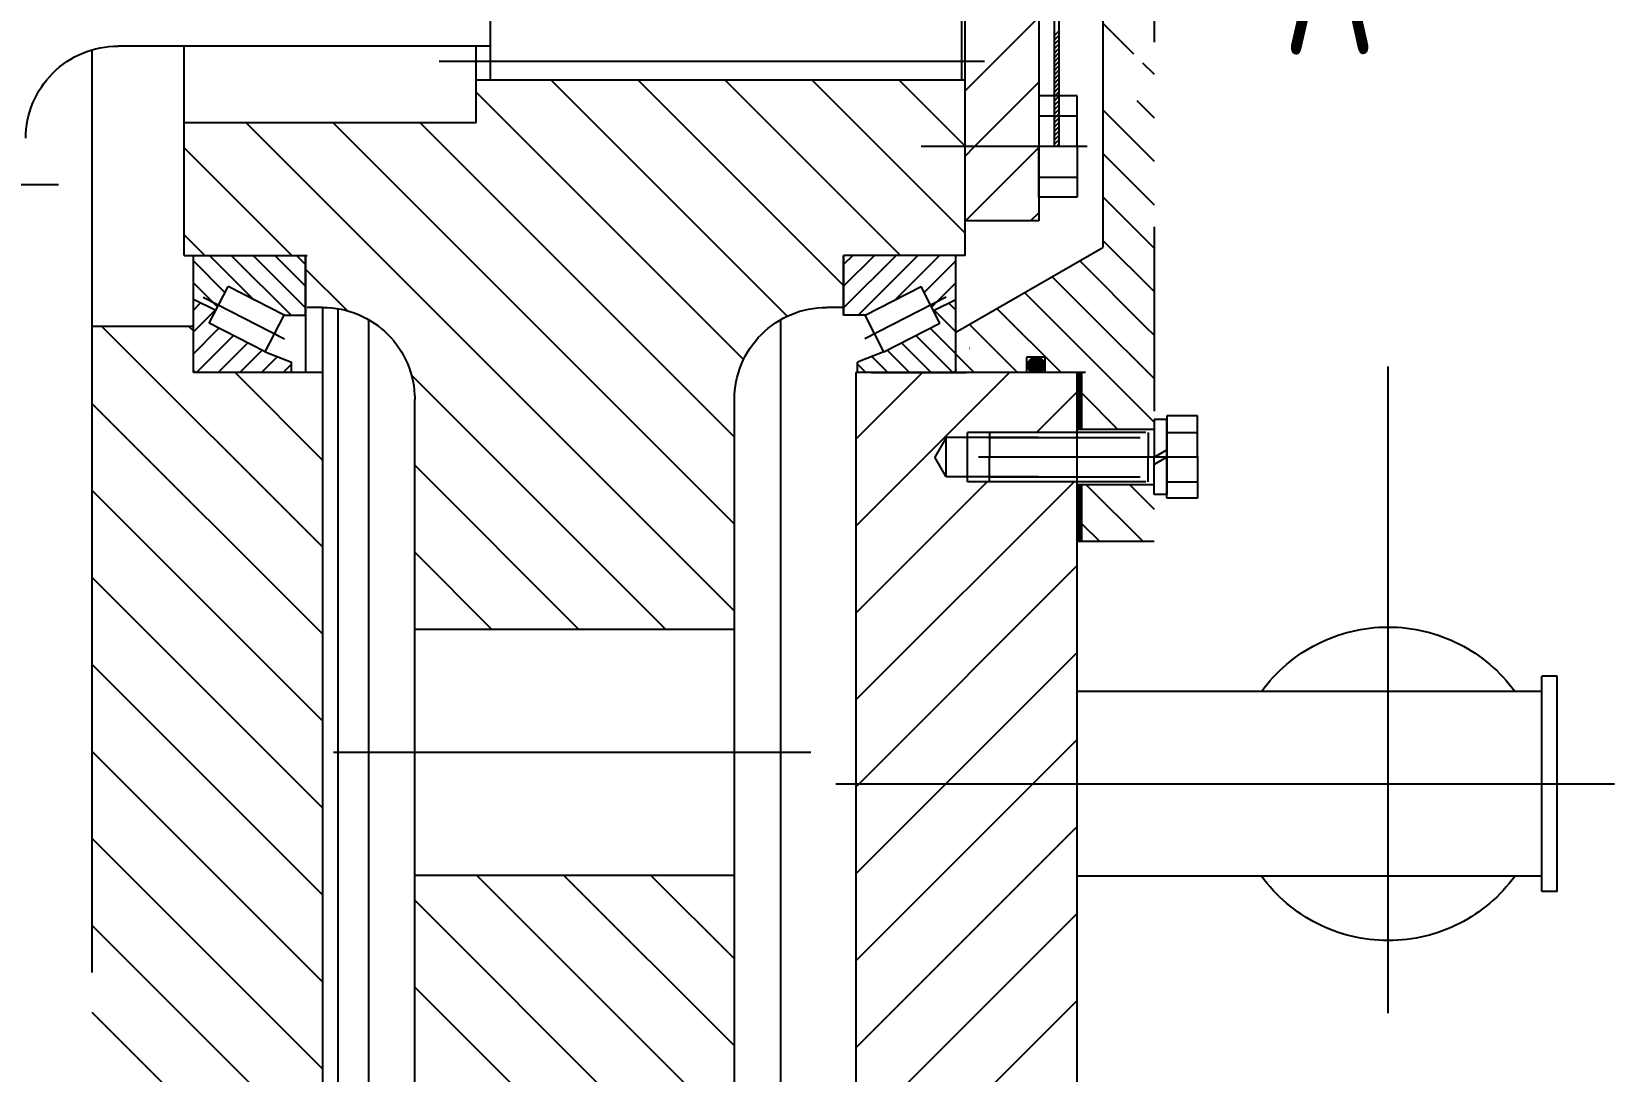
# Model space of a CAD drawing. Header units: millimetres. Extents: x 0 to 12600, y -349 to 8910.
# Drawn here: x 2263 to 2778, y 5009 to 5347 of the extents above; entities that cross this region are included whole.
import ezdxf

# ---------------------------------------------------------------- set-up
doc = ezdxf.new("R2010")
doc.units = ezdxf.units.MM
doc.header["$LTSCALE"] = 300
doc.linetypes.add('K', pattern=[2.5, 1.25, -0.25, 0.25, -0.25, 0.25, -0.25])
for name, color, linetype in [('01', 7, 'Continuous'), ('07', 6, 'K'), ('11', 3, 'Continuous')]:
    doc.layers.add(name, color=color, linetype=linetype)
doc.styles.get("Standard").update_dxf_attribs({"font": 'isocp', "width": 0.707, "bigfont": 'intecad.shx'})

# ---------------------------------------------------------------- blocks, each defined once
blk = doc.blocks.new('FDSDSDFG')
at = {"layer": '07', "color": 6, "linetype": 'K', "ltscale": 0.8}
for p, q in [((-3247.46, 15159.94), (-3247.46, 15413.18)), ((-3154.56, 15277.56), (-3154.56, 15267.56)), ((-3141.19, 15277.56), (-3154.56, 15277.56)), ((-3149.19, 15267.56), (-3149.19, 15277.56)), ((-3141.19, 15277.95), (-3141.19, 15206.33)), ((-3141.19, 15277.56), (-3127.81, 15277.56)), ((-3133.19, 15267.56), (-3133.19, 15277.56)), ((-3127.81, 15277.56), (-3127.81, 15267.56)), ((-3141.19, 15273.57), (-3141.19, 15219.65)), ((-3154.56, 15267.56), (-3141.19, 15267.56)), ((-3153.39, 15267.56), (-3153.39, 15263.46)), ((-3141.19, 15267.56), (-3153.39, 15267.56)), ((-3141.19, 15267.56), (-3143.56, 15263.46)), ((-3141.19, 15269.65), (-3141.19, 15261.36)), ((-3141.19, 15267.64), (-3141.19, 15214.17)), ((-3141.19, 15263.46), (-3138.82, 15267.56)), ((-3141.19, 15267.56), (-3128.99, 15267.56)), ((-3127.81, 15267.56), (-3141.19, 15267.56)), ((-3128.99, 15267.56), (-3128.99, 15263.46)), ((-2706.26, 15263.46), (-3168.69, 15263.46)), ((-3168.69, 15263.46), (-3168.69, 15238.46)), ((-3153.39, 15263.46), (-3141.19, 15263.46)), ((-3150.19, 15263.46), (-3150.19, 15238.46)), ((-3149.19, 15261.56), (-3141.19, 15261.56)), ((-3149.19, 15260.78), (-3149.19, 15209.88)), ((-3128.99, 15263.46), (-3141.19, 15263.46)), ((-3133.19, 15261.56), (-3141.19, 15261.56)), ((-3133.19, 15260.78), (-3133.19, 15209.88)), ((-3132.19, 15263.46), (-3132.19, 15238.46)), ((-3147.59, 15209.88), (-3147.59, 15258.88)), ((-3134.79, 15209.88), (-3134.79, 15258.88)), ((-3100.61, 15198.97), (-3073, 15246.78)), ((-2801.95, 15246.78), (-3073, 15246.78)), ((-3113.69, 15241.13), (-3113.69, 15166.46)), ((-3040.15, 15241.7), (-3040.15, 15187.67)), ((-3365.98, 15238.46), (-3113.69, 15238.46)), ((-3113.69, 15236.96), (-3113.69, 15166.96)), ((-3056.63, 15238.46), (-3056.63, 15225.96)), ((-3040.15, 15238.46), (-3056.63, 15238.46)), ((-3050.15, 15225.96), (-3050.15, 15238.46)), ((-3040.15, 15238.46), (-3023.68, 15238.46)), ((-3030.15, 15225.96), (-3030.15, 15238.46)), ((-3023.68, 15238.46), (-3023.68, 15225.96)), ((-2834.8, 15232.5), (-3040.15, 15232.5)), ((-3040.15, 15231.75), (-3039.4, 15232.5)), ((-2834.8, 15230.94), (-3040.15, 15230.94)), ((-3039.55, 15230.94), (-3037.99, 15232.5)), ((-3038.14, 15230.94), (-3036.57, 15232.5)), ((-3036.73, 15230.94), (-3035.16, 15232.5)), ((-3035.31, 15230.94), (-3033.74, 15232.5)), ((-3033.9, 15230.94), (-3032.33, 15232.5)), ((-3032.48, 15230.94), (-3030.91, 15232.5)), ((-3031.07, 15230.94), (-3030.15, 15231.85)), ((-3030.15, 15231.85), (-3029.5, 15232.5)), ((-3029.65, 15230.94), (-3028.09, 15232.5)), ((-3028.24, 15230.94), (-3026.67, 15232.5)), ((-3026.83, 15230.94), (-3025.26, 15232.5)), ((-3025.41, 15230.94), (-3023.84, 15232.5)), ((-3024, 15230.94), (-3023.68, 15231.26)), ((-3023.68, 15231.26), (-3022.43, 15232.5)), ((-3022.58, 15230.94), (-3021.02, 15232.5)), ((-3021.17, 15230.94), (-3019.6, 15232.5)), ((-3019.75, 15230.94), (-3018.19, 15232.5)), ((-3018.34, 15230.94), (-3016.77, 15232.5)), ((-3016.93, 15230.94), (-3015.36, 15232.5)), ((-3015.51, 15230.94), (-3013.94, 15232.5)), ((-3014.1, 15230.94), (-3012.53, 15232.5)), ((-3012.68, 15230.94), (-3011.12, 15232.5)), ((-3011.27, 15230.94), (-3009.7, 15232.5)), ((-3009.86, 15230.94), (-3008.29, 15232.5)), ((-3008.44, 15230.94), (-3006.87, 15232.5)), ((-3007.03, 15230.94), (-3005.46, 15232.5)), ((-3005.61, 15230.94), (-3004.04, 15232.5)), ((-3004.2, 15230.94), (-3002.63, 15232.5)), ((-3149.19, 15225.78), (-3149.19, 15202.78)), ((-3147.59, 15225.78), (-3147.59, 15195.78)), ((-3134.79, 15225.78), (-3134.79, 15195.78)), ((-3133.19, 15225.78), (-3133.19, 15202.78)), ((-3113.69, 15227.98), (-3108.69, 15227.98)), ((-3108.69, 15227.98), (-3108.69, 15221.98)), ((-2837.48, 15225.96), (-3064.38, 15225.96)), ((-3064.38, 15225.96), (-3064.38, 15201.96)), ((-3056.63, 15225.96), (-3040.15, 15225.96)), ((-3023.68, 15225.96), (-3040.15, 15225.96)), ((-3108.69, 15221.98), (-3113.69, 15221.98)), ((-3149.19, 15209.88), (-3141.19, 15209.88)), ((-3133.19, 15209.88), (-3141.19, 15209.88)), ((-3012.48, 15208.26), (-3012.48, 15030.87)), ((-3105.77, 15203.47), (-3105.77, 15203.54)), ((-3149.19, 15202.78), (-3133.19, 15202.78)), ((-3113.69, 15171.5), (-3113.69, 15202.32)), ((-3113.69, 15198.97), (-3075.59, 15198.97)), ((-3113.68, 15198), (-3101.64, 15185.96)), ((-3107.58, 15198.97), (-3099.24, 15190.64)), ((-3105.77, 15198.97), (-3105.77, 15199.04)), ((-3100.5, 15198.97), (-3093.4, 15191.87)), ((-3093.48, 15191.7), (-3089.89, 15198.97)), ((-3093.43, 15198.97), (-3091.06, 15196.6)), ((-3084.46, 15198.97), (-3092.33, 15191.11)), ((-3077.39, 15198.97), (-3087.66, 15188.71)), ((-3075.59, 15201.96), (-2799.36, 15201.96)), ((-3075.59, 15201.96), (-3075.59, 15166.96)), ((-3075.59, 15201.96), (-3075.59, 15166.96)), ((-3075.59, 15201.96), (-3075.59, 15162.46)), ((-3075.59, 15198.97), (-3075.59, 15162.46)), ((-3018.48, 15042.96), (-3018.48, 15201.96)), ((-3018.48, 15200.96), (-2856.48, 15200.96)), ((-3147.59, 15195.78), (-3141.19, 15192.09)), ((-3147.59, 15195.78), (-3134.79, 15195.78)), ((-3134.79, 15195.78), (-3141.19, 15192.09)), ((-3106.99, 15175.56), (-3097.6, 15193.82)), ((-3089.14, 15195.81), (-3102.74, 15169.34)), ((-3097.6, 15193.82), (-3085.69, 15187.69)), ((-3075.59, 15193.7), (-3090.01, 15179.28)), ((-3113.69, 15190.94), (-3104.04, 15181.29)), ((-3095.07, 15169.44), (-3085.69, 15187.69)), ((-3113.69, 15183.87), (-3106.44, 15176.62)), ((-3075.59, 15186.63), (-3095.07, 15167.15)), ((-3075.59, 15179.56), (-3092.69, 15162.46)), ((-3113.69, 15176.8), (-3108.5, 15171.61)), ((-3106.99, 15175.56), (-3110.28, 15167)), ((-3106.99, 15175.56), (-3095.07, 15169.44)), ((-3075.59, 15172.49), (-3085.62, 15162.46)), ((-3113.69, 15169.73), (-3110.96, 15167)), ((-3095.07, 15169.44), (-3095.07, 15162.46)), ((-3113.69, 15166.46), (-3431.93, 15166.46)), ((-3113.69, 15167), (-3110.28, 15167)), ((-3075.59, 15162.46), (-3095.07, 15162.46)), ((-3095.07, 15162.46), (-3075.59, 15162.46)), ((-3092.48, 15162.46), (-3092.48, 15156.96)), ((-3075.59, 15165.42), (-3078.55, 15162.46)), ((-3075.59, 15165.95), (-3075.59, 15162.46)), ((-3237.24, 15151.84), (-3237.24, 14996.55)), ((-3096.5, 15141.96), (-3422.48, 15141.96)), ((-3363.98, 15126.96), (-3122.48, 15126.96)), ((-3277.24, 15126.96), (-3277.24, 15022.96)), ((-3197.24, 15126.96), (-3197.24, 15022.96)), ((-2856.48, 15047.46), (-3018.48, 15047.46)), ((-3007.48, 15047.46), (-3007.48, 14926.46)), ((-3032.48, 15042.96), (-3007.48, 15042.96)), ((-3032.48, 15042.96), (-3032.48, 14947.96)), ((-3363.98, 15022.96), (-3122.48, 15022.96)), ((-3096.5, 15007.96), (-3422.48, 15007.96)), ((-3092.9, 14997.96), (-3433.24, 14997.96)), ((-3092.48, 14992.96), (-3433.24, 14992.96)), ((-3113.69, 14992.96), (-3113.69, 14950.95)), ((-3092.48, 14992.96), (-3092.48, 14987.96)), ((-3075.59, 14987.46), (-3113.69, 14987.46)), ((-3095.07, 14980.48), (-3095.07, 14987.46)), ((-3095.07, 14987.46), (-3075.59, 14987.46)), ((-3075.59, 14970.36), (-3092.69, 14987.46)), ((-3075.59, 14977.43), (-3085.62, 14987.46)), ((-3075.59, 14984.5), (-3078.55, 14987.46)), ((-3075.59, 14947.96), (-3075.59, 14987.96)), ((-3075.59, 14983.97), (-3075.59, 14987.46)), ((-3075.59, 14950.95), (-3075.59, 14987.46)), ((-3113.69, 14982.91), (-3110.28, 14982.91)), ((-3113.69, 14980.19), (-3110.96, 14982.91)), ((-3106.99, 14974.35), (-3110.28, 14982.91)), ((-3075.59, 14963.29), (-3095.07, 14982.77)), ((-3113.69, 14973.12), (-3108.5, 14978.3)), ((-3106.99, 14974.35), (-3095.07, 14980.48)), ((-3089.14, 14954.1), (-3102.74, 14980.57)), ((-3095.07, 14980.48), (-3085.69, 14962.22)), ((-3113.69, 14966.05), (-3106.44, 14973.29)), ((-3106.99, 14974.35), (-3097.6, 14956.1)), ((-3113.69, 14958.97), (-3104.04, 14968.62)), ((-3075.59, 14956.22), (-3090.01, 14970.63)), ((-3113.68, 14951.92), (-3101.64, 14963.95)), ((-3097.6, 14956.1), (-3085.69, 14962.22)), ((-3077.39, 14950.95), (-3087.66, 14961.21)), ((-3107.58, 14950.95), (-3099.24, 14959.28)), ((-3100.5, 14950.95), (-3093.4, 14958.05)), ((-3093.48, 14958.22), (-3089.89, 14950.95)), ((-3084.46, 14950.95), (-3092.33, 14958.81)), ((-3113.69, 14950.95), (-3075.59, 14950.95)), ((-3105.77, 14950.95), (-3105.77, 14950.87)), ((-3098.69, 14950.95), (-3098.69, 14917.96)), ((-3093.43, 14950.95), (-3091.06, 14953.32)), ((-3075.59, 14947.96), (-3007.48, 14947.96)), ((-3008.86, 14917.96), (-3552.48, 14917.96)), ((-3052.62, 14907.09), (-3052.62, 14729.76))]:
    blk.add_line(p, q, dxfattribs=at)
at = {"layer": '07', "color": 6, "linetype": 'K'}
for p, q in [((-3282.46, 15394.63), (-3282.46, 15389.63)), ((-3282.46, 15394.63), (-3212.46, 15394.63)), ((-3212.46, 15394.63), (-3212.46, 15389.63)), ((-3282.46, 15389.63), (-3212.46, 15389.63)), ((-3277.46, 15389.63), (-3277.46, 15238.46)), ((-3217.46, 15389.63), (-3217.46, 15238.46)), ((-3322.02, 15339.63), (-3111.68, 15339.63)), ((-3150.19, 15241.41), (-3168.69, 15259.91)), ((-3150.19, 15255.56), (-3158.09, 15263.46)), ((-3094.84, 15228.49), (-3129.81, 15263.46)), ((-3096.75, 15244.55), (-3115.67, 15263.46)), ((-3098.67, 15260.6), (-3101.52, 15263.46)), ((-3077.34, 15239.27), (-3098.67, 15260.6)), ((-3070.71, 15246.78), (-3087.38, 15263.46)), ((-3056.56, 15246.78), (-3073.24, 15263.46)), ((-3042.42, 15246.78), (-3059.1, 15263.46)), ((-3028.28, 15246.78), (-3044.95, 15263.46)), ((-3025.16, 15257.81), (-3030.81, 15263.46)), ((-3012.9, 15259.68), (-3016.67, 15263.46)), ((-3000, 15246.78), (-3009.99, 15256.78)), ((-3120.45, 15239.96), (-3132.19, 15251.7)), ((-3162.88, 15239.96), (-3168.69, 15245.77)), ((-3082.52, 15230.31), (-3096.75, 15244.55)), ((-3168.69, 15239.96), (-3150.19, 15239.96)), ((-3168.69, 15238.57), (-3167.3, 15239.96)), ((-3168.69, 15238.71), (-3167.45, 15239.96)), ((-3168.69, 15238.86), (-3167.59, 15239.96)), ((-3168.69, 15239), (-3167.73, 15239.96)), ((-3168.69, 15239.14), (-3167.87, 15239.96)), ((-3168.69, 15239.28), (-3168.01, 15239.96)), ((-3168.69, 15239.42), (-3168.15, 15239.96)), ((-3168.69, 15239.56), (-3168.29, 15239.96)), ((-3168.69, 15239.7), (-3168.44, 15239.96)), ((-3168.69, 15239.85), (-3168.58, 15239.96)), ((-3168.66, 15238.46), (-3167.16, 15239.96)), ((-3168.52, 15238.46), (-3167.02, 15239.96)), ((-3168.38, 15238.46), (-3166.88, 15239.96)), ((-3168.24, 15238.46), (-3166.74, 15239.96)), ((-3168.1, 15238.46), (-3166.6, 15239.96)), ((-3167.96, 15238.46), (-3166.46, 15239.96)), ((-3167.81, 15238.46), (-3166.31, 15239.96)), ((-3167.67, 15238.46), (-3166.17, 15239.96)), ((-3167.53, 15238.46), (-3166.03, 15239.96)), ((-3167.39, 15238.46), (-3165.89, 15239.96)), ((-3167.25, 15238.46), (-3165.75, 15239.96)), ((-3167.11, 15238.46), (-3165.61, 15239.96)), ((-3166.97, 15238.46), (-3165.47, 15239.96)), ((-3166.82, 15238.46), (-3165.32, 15239.96)), ((-3166.68, 15238.46), (-3165.18, 15239.96)), ((-3166.54, 15238.46), (-3165.04, 15239.96)), ((-3166.4, 15238.46), (-3164.9, 15239.96)), ((-3166.26, 15238.46), (-3164.76, 15239.96)), ((-3166.12, 15238.46), (-3164.62, 15239.96)), ((-3165.98, 15238.46), (-3164.48, 15239.96)), ((-3165.83, 15238.46), (-3164.33, 15239.96)), ((-3165.69, 15238.46), (-3164.19, 15239.96)), ((-3165.55, 15238.46), (-3164.05, 15239.96)), ((-3165.41, 15238.46), (-3163.91, 15239.96)), ((-3165.27, 15238.46), (-3163.77, 15239.96)), ((-3165.13, 15238.46), (-3163.63, 15239.96)), ((-3164.99, 15238.46), (-3163.49, 15239.96)), ((-3164.84, 15238.46), (-3163.34, 15239.96)), ((-3164.7, 15238.46), (-3163.2, 15239.96)), ((-3164.56, 15238.46), (-3163.06, 15239.96)), ((-3164.42, 15238.46), (-3162.92, 15239.96)), ((-3164.28, 15238.46), (-3162.78, 15239.96)), ((-3164.14, 15238.46), (-3162.64, 15239.96)), ((-3164, 15238.46), (-3162.5, 15239.96)), ((-3163.85, 15238.46), (-3162.35, 15239.96)), ((-3163.71, 15238.46), (-3162.21, 15239.96)), ((-3163.57, 15238.46), (-3162.07, 15239.96)), ((-3163.43, 15238.46), (-3161.93, 15239.96)), ((-3163.29, 15238.46), (-3161.79, 15239.96)), ((-3163.15, 15238.46), (-3161.65, 15239.96)), ((-3163.01, 15238.46), (-3161.51, 15239.96)), ((-3162.86, 15238.46), (-3161.36, 15239.96)), ((-3162.72, 15238.46), (-3161.22, 15239.96)), ((-3162.58, 15238.46), (-3161.08, 15239.96)), ((-3162.44, 15238.46), (-3160.94, 15239.96)), ((-3162.3, 15238.46), (-3160.8, 15239.96)), ((-3162.16, 15238.46), (-3160.66, 15239.96)), ((-3162.02, 15238.46), (-3160.52, 15239.96)), ((-3161.87, 15238.46), (-3160.37, 15239.96)), ((-3161.73, 15238.46), (-3160.23, 15239.96)), ((-3161.59, 15238.46), (-3160.09, 15239.96)), ((-3161.45, 15238.46), (-3159.95, 15239.96)), ((-3161.31, 15238.46), (-3159.81, 15239.96)), ((-3161.17, 15238.46), (-3159.67, 15239.96)), ((-3161.03, 15238.46), (-3159.53, 15239.96)), ((-3160.88, 15238.46), (-3159.38, 15239.96)), ((-3160.74, 15238.46), (-3159.24, 15239.96)), ((-3160.6, 15238.46), (-3159.1, 15239.96)), ((-3160.46, 15238.46), (-3158.96, 15239.96)), ((-3160.32, 15238.46), (-3158.82, 15239.96)), ((-3160.18, 15238.46), (-3158.68, 15239.96)), ((-3160.04, 15238.46), (-3158.54, 15239.96)), ((-3159.89, 15238.46), (-3158.39, 15239.96)), ((-3159.75, 15238.46), (-3158.25, 15239.96)), ((-3159.61, 15238.46), (-3158.11, 15239.96)), ((-3159.47, 15238.46), (-3157.97, 15239.96)), ((-3159.33, 15238.46), (-3157.83, 15239.96)), ((-3159.19, 15238.46), (-3157.69, 15239.96)), ((-3159.05, 15238.46), (-3157.55, 15239.96)), ((-3158.9, 15238.46), (-3157.4, 15239.96)), ((-3158.76, 15238.46), (-3157.26, 15239.96)), ((-3158.62, 15238.46), (-3157.12, 15239.96)), ((-3158.48, 15238.46), (-3156.98, 15239.96)), ((-3158.34, 15238.46), (-3156.84, 15239.96)), ((-3158.2, 15238.46), (-3156.7, 15239.96)), ((-3158.06, 15238.46), (-3156.56, 15239.96)), ((-3157.91, 15238.46), (-3156.41, 15239.96)), ((-3157.77, 15238.46), (-3156.27, 15239.96)), ((-3157.63, 15238.46), (-3156.13, 15239.96)), ((-3157.49, 15238.46), (-3155.99, 15239.96)), ((-3157.35, 15238.46), (-3155.85, 15239.96)), ((-3157.21, 15238.46), (-3155.71, 15239.96)), ((-3157.07, 15238.46), (-3155.57, 15239.96)), ((-3156.92, 15238.46), (-3155.42, 15239.96)), ((-3156.78, 15238.46), (-3155.28, 15239.96)), ((-3156.64, 15238.46), (-3155.14, 15239.96)), ((-3156.5, 15238.46), (-3155, 15239.96)), ((-3156.36, 15238.46), (-3154.86, 15239.96)), ((-3156.22, 15238.46), (-3154.72, 15239.96)), ((-3156.08, 15238.46), (-3154.58, 15239.96)), ((-3155.94, 15238.46), (-3154.44, 15239.96)), ((-3155.79, 15238.46), (-3154.29, 15239.96)), ((-3155.65, 15238.46), (-3154.15, 15239.96)), ((-3155.51, 15238.46), (-3154.01, 15239.96)), ((-3155.37, 15238.46), (-3153.87, 15239.96)), ((-3155.23, 15238.46), (-3153.73, 15239.96)), ((-3155.09, 15238.46), (-3153.59, 15239.96)), ((-3154.95, 15238.46), (-3153.45, 15239.96)), ((-3154.8, 15238.46), (-3153.3, 15239.96)), ((-3154.66, 15238.46), (-3153.16, 15239.96)), ((-3154.52, 15238.46), (-3153.02, 15239.96)), ((-3154.38, 15238.46), (-3152.88, 15239.96)), ((-3154.24, 15238.46), (-3152.74, 15239.96)), ((-3154.1, 15238.46), (-3152.6, 15239.96)), ((-3153.96, 15238.46), (-3152.46, 15239.96)), ((-3153.81, 15238.46), (-3152.31, 15239.96)), ((-3153.67, 15238.46), (-3152.17, 15239.96)), ((-3153.53, 15238.46), (-3152.03, 15239.96)), ((-3153.39, 15238.46), (-3151.89, 15239.96)), ((-3153.25, 15238.46), (-3151.75, 15239.96)), ((-3153.11, 15238.46), (-3151.61, 15239.96)), ((-3152.97, 15238.46), (-3151.47, 15239.96)), ((-3152.82, 15238.46), (-3151.32, 15239.96)), ((-3152.68, 15238.46), (-3151.18, 15239.96)), ((-3152.54, 15238.46), (-3151.04, 15239.96)), ((-3152.4, 15238.46), (-3150.9, 15239.96)), ((-3152.26, 15238.46), (-3150.76, 15239.96)), ((-3152.12, 15238.46), (-3150.62, 15239.96)), ((-3151.98, 15238.46), (-3150.48, 15239.96)), ((-3151.83, 15238.46), (-3150.33, 15239.96)), ((-3151.69, 15238.46), (-3150.19, 15239.96)), ((-3151.55, 15238.46), (-3150.19, 15239.82)), ((-3151.41, 15238.46), (-3150.19, 15239.68)), ((-3151.27, 15238.46), (-3150.19, 15239.54)), ((-3151.13, 15238.46), (-3150.19, 15239.39)), ((-3150.99, 15238.46), (-3150.19, 15239.25)), ((-3132.19, 15239.96), (-3113.69, 15239.96)), ((-3132.19, 15238.59), (-3130.82, 15239.96)), ((-3132.19, 15238.73), (-3130.96, 15239.96)), ((-3132.19, 15238.87), (-3131.1, 15239.96)), ((-3132.19, 15239.01), (-3131.24, 15239.96)), ((-3132.19, 15239.15), (-3131.38, 15239.96)), ((-3132.19, 15239.29), (-3131.52, 15239.96)), ((-3132.19, 15239.43), (-3131.67, 15239.96)), ((-3132.19, 15239.58), (-3131.81, 15239.96)), ((-3132.19, 15239.72), (-3131.95, 15239.96)), ((-3132.19, 15239.86), (-3132.09, 15239.96)), ((-3132.18, 15238.46), (-3130.68, 15239.96)), ((-3132.03, 15238.46), (-3130.53, 15239.96)), ((-3131.89, 15238.46), (-3130.39, 15239.96)), ((-3131.75, 15238.46), (-3130.25, 15239.96)), ((-3131.61, 15238.46), (-3130.11, 15239.96)), ((-3131.47, 15238.46), (-3129.97, 15239.96)), ((-3131.33, 15238.46), (-3129.83, 15239.96)), ((-3131.19, 15238.46), (-3129.69, 15239.96)), ((-3131.04, 15238.46), (-3129.54, 15239.96)), ((-3130.9, 15238.46), (-3129.4, 15239.96)), ((-3130.76, 15238.46), (-3129.26, 15239.96)), ((-3130.62, 15238.46), (-3129.12, 15239.96)), ((-3130.48, 15238.46), (-3128.98, 15239.96)), ((-3130.34, 15238.46), (-3128.84, 15239.96)), ((-3130.2, 15238.46), (-3128.7, 15239.96)), ((-3130.05, 15238.46), (-3128.55, 15239.96)), ((-3129.91, 15238.46), (-3128.41, 15239.96)), ((-3129.77, 15238.46), (-3128.27, 15239.96)), ((-3129.63, 15238.46), (-3128.13, 15239.96)), ((-3129.49, 15238.46), (-3127.99, 15239.96)), ((-3129.35, 15238.46), (-3127.85, 15239.96)), ((-3129.21, 15238.46), (-3127.71, 15239.96)), ((-3129.06, 15238.46), (-3127.56, 15239.96)), ((-3128.92, 15238.46), (-3127.42, 15239.96)), ((-3128.78, 15238.46), (-3127.28, 15239.96)), ((-3128.64, 15238.46), (-3127.14, 15239.96)), ((-3128.5, 15238.46), (-3127, 15239.96)), ((-3128.36, 15238.46), (-3126.86, 15239.96)), ((-3128.22, 15238.46), (-3126.72, 15239.96)), ((-3128.08, 15238.46), (-3126.58, 15239.96)), ((-3127.93, 15238.46), (-3126.43, 15239.96)), ((-3127.79, 15238.46), (-3126.29, 15239.96)), ((-3127.65, 15238.46), (-3126.15, 15239.96)), ((-3127.51, 15238.46), (-3126.01, 15239.96)), ((-3127.37, 15238.46), (-3125.87, 15239.96)), ((-3127.23, 15238.46), (-3125.73, 15239.96)), ((-3127.09, 15238.46), (-3125.59, 15239.96)), ((-3126.94, 15238.46), (-3125.44, 15239.96)), ((-3126.8, 15238.46), (-3125.3, 15239.96)), ((-3126.66, 15238.46), (-3125.16, 15239.96)), ((-3126.52, 15238.46), (-3125.02, 15239.96)), ((-3126.38, 15238.46), (-3124.88, 15239.96)), ((-3126.24, 15238.46), (-3124.74, 15239.96)), ((-3126.1, 15238.46), (-3124.6, 15239.96)), ((-3125.95, 15238.46), (-3124.45, 15239.96)), ((-3125.81, 15238.46), (-3124.31, 15239.96)), ((-3125.67, 15238.46), (-3124.17, 15239.96)), ((-3125.53, 15238.46), (-3124.03, 15239.96)), ((-3125.39, 15238.46), (-3123.89, 15239.96)), ((-3125.25, 15238.46), (-3123.75, 15239.96)), ((-3125.11, 15238.46), (-3123.61, 15239.96)), ((-3124.96, 15238.46), (-3123.46, 15239.96)), ((-3124.82, 15238.46), (-3123.32, 15239.96)), ((-3124.68, 15238.46), (-3123.18, 15239.96)), ((-3124.54, 15238.46), (-3123.04, 15239.96)), ((-3124.4, 15238.46), (-3122.9, 15239.96)), ((-3124.26, 15238.46), (-3122.76, 15239.96)), ((-3124.12, 15238.46), (-3122.62, 15239.96)), ((-3123.97, 15238.46), (-3122.47, 15239.96)), ((-3123.83, 15238.46), (-3122.33, 15239.96)), ((-3123.69, 15238.46), (-3122.19, 15239.96)), ((-3123.55, 15238.46), (-3122.05, 15239.96)), ((-3123.41, 15238.46), (-3121.91, 15239.96)), ((-3123.27, 15238.46), (-3121.77, 15239.96)), ((-3123.13, 15238.46), (-3121.63, 15239.96)), ((-3122.98, 15238.46), (-3121.48, 15239.96)), ((-3122.84, 15238.46), (-3121.34, 15239.96)), ((-3122.7, 15238.46), (-3121.2, 15239.96)), ((-3122.56, 15238.46), (-3121.06, 15239.96)), ((-3122.42, 15238.46), (-3120.92, 15239.96)), ((-3122.28, 15238.46), (-3120.78, 15239.96)), ((-3122.14, 15238.46), (-3120.64, 15239.96)), ((-3121.99, 15238.46), (-3120.49, 15239.96)), ((-3121.85, 15238.46), (-3120.35, 15239.96)), ((-3121.71, 15238.46), (-3120.21, 15239.96)), ((-3121.57, 15238.46), (-3120.07, 15239.96)), ((-3121.43, 15238.46), (-3119.93, 15239.96)), ((-3121.29, 15238.46), (-3119.79, 15239.96)), ((-3121.15, 15238.46), (-3119.65, 15239.96)), ((-3121, 15238.46), (-3119.5, 15239.96)), ((-3120.86, 15238.46), (-3119.36, 15239.96)), ((-3120.72, 15238.46), (-3119.22, 15239.96)), ((-3120.58, 15238.46), (-3119.08, 15239.96)), ((-3120.44, 15238.46), (-3118.94, 15239.96)), ((-3120.3, 15238.46), (-3118.8, 15239.96)), ((-3120.16, 15238.46), (-3118.66, 15239.96)), ((-3120.01, 15238.46), (-3118.51, 15239.96)), ((-3119.87, 15238.46), (-3118.37, 15239.96)), ((-3119.73, 15238.46), (-3118.23, 15239.96)), ((-3119.59, 15238.46), (-3118.09, 15239.96)), ((-3119.45, 15238.46), (-3117.95, 15239.96)), ((-3119.31, 15238.46), (-3117.81, 15239.96)), ((-3119.17, 15238.46), (-3117.67, 15239.96)), ((-3119.02, 15238.46), (-3117.52, 15239.96)), ((-3118.88, 15238.46), (-3117.38, 15239.96)), ((-3118.74, 15238.46), (-3117.24, 15239.96)), ((-3118.6, 15238.46), (-3117.1, 15239.96)), ((-3118.46, 15238.46), (-3116.96, 15239.96)), ((-3118.32, 15238.46), (-3116.82, 15239.96)), ((-3118.18, 15238.46), (-3116.68, 15239.96)), ((-3118.03, 15238.46), (-3116.53, 15239.96)), ((-3117.89, 15238.46), (-3116.39, 15239.96)), ((-3117.75, 15238.46), (-3116.25, 15239.96)), ((-3117.61, 15238.46), (-3116.11, 15239.96)), ((-3117.47, 15238.46), (-3115.97, 15239.96)), ((-3117.33, 15238.46), (-3115.83, 15239.96)), ((-3117.19, 15238.46), (-3115.69, 15239.96)), ((-3117.04, 15238.46), (-3115.54, 15239.96)), ((-3116.9, 15238.46), (-3115.4, 15239.96)), ((-3116.76, 15238.46), (-3115.26, 15239.96)), ((-3116.62, 15238.46), (-3115.12, 15239.96)), ((-3116.48, 15238.46), (-3114.98, 15239.96)), ((-3116.34, 15238.46), (-3114.84, 15239.96)), ((-3116.2, 15238.46), (-3114.7, 15239.96)), ((-3116.05, 15238.46), (-3114.55, 15239.96)), ((-3115.91, 15238.46), (-3114.41, 15239.96)), ((-3115.77, 15238.46), (-3114.27, 15239.96)), ((-3115.63, 15238.46), (-3114.13, 15239.96)), ((-3115.49, 15238.46), (-3113.99, 15239.96)), ((-3115.35, 15238.46), (-3113.85, 15239.96)), ((-3115.21, 15238.46), (-3113.71, 15239.96)), ((-3115.06, 15238.46), (-3113.69, 15239.83)), ((-3114.92, 15238.46), (-3113.69, 15239.69)), ((-3114.78, 15238.46), (-3113.69, 15239.55)), ((-3114.64, 15238.46), (-3113.69, 15239.41)), ((-3114.5, 15238.46), (-3113.69, 15239.27)), ((-3389.91, 15166.46), (-3317.91, 15238.46)), ((-3361.62, 15166.46), (-3289.62, 15238.46)), ((-3333.34, 15166.46), (-3261.34, 15238.46)), ((-3247.46, 15167.48), (-3176.48, 15238.46)), ((-3247.46, 15195.77), (-3204.77, 15238.46)), ((-3247.46, 15224.05), (-3233.05, 15238.46)), ((-3220.2, 15166.46), (-3149.19, 15237.47)), ((-3150.84, 15238.46), (-3150.19, 15239.11)), ((-3150.7, 15238.46), (-3150.19, 15238.97)), ((-3150.56, 15238.46), (-3150.19, 15238.83)), ((-3150.42, 15238.46), (-3150.19, 15238.69)), ((-3150.28, 15238.46), (-3150.19, 15238.55)), ((-3133.19, 15225.18), (-3119.92, 15238.46)), ((-3114.36, 15238.46), (-3113.69, 15239.13)), ((-3114.22, 15238.46), (-3113.69, 15238.98)), ((-3114.07, 15238.46), (-3113.69, 15238.84)), ((-3113.93, 15238.46), (-3113.69, 15238.7)), ((-3113.79, 15238.46), (-3113.69, 15238.56)), ((-3092.92, 15212.43), (-3113.69, 15233.2)), ((-3305.05, 15166.46), (-3247.46, 15224.05)), ((-3113.69, 15225.45), (-3111.3, 15227.84)), ((-3113.69, 15225.59), (-3111.44, 15227.84)), ((-3113.69, 15225.31), (-3111.17, 15227.83)), ((-3113.69, 15225.73), (-3111.59, 15227.83)), ((-3113.69, 15225.17), (-3111.04, 15227.82)), ((-3113.69, 15225.88), (-3111.75, 15227.81)), ((-3113.69, 15225.03), (-3110.92, 15227.8)), ((-3113.69, 15226.02), (-3111.92, 15227.78)), ((-3113.69, 15224.89), (-3110.8, 15227.77)), ((-3113.69, 15224.74), (-3110.69, 15227.75)), ((-3113.69, 15226.16), (-3112.11, 15227.74)), ((-3113.69, 15224.6), (-3110.58, 15227.72)), ((-3113.69, 15224.46), (-3110.47, 15227.68)), ((-3113.69, 15226.3), (-3112.32, 15227.67)), ((-3113.69, 15224.32), (-3110.37, 15227.64)), ((-3113.69, 15224.18), (-3110.27, 15227.6)), ((-3113.69, 15226.44), (-3112.57, 15227.57)), ((-3113.69, 15224.04), (-3110.17, 15227.55)), ((-3113.69, 15223.9), (-3110.08, 15227.5)), ((-3113.69, 15223.75), (-3109.99, 15227.45)), ((-3113.64, 15223.67), (-3109.91, 15227.4)), ((-3113.61, 15226.67), (-3112.9, 15227.37)), ((-3113.58, 15223.58), (-3109.82, 15227.34)), ((-3113.52, 15223.5), (-3109.74, 15227.28)), ((-3113.46, 15223.42), (-3109.66, 15227.22)), ((-3113.39, 15223.35), (-3109.59, 15227.15)), ((-3113.32, 15223.27), (-3109.51, 15227.08)), ((-3113.25, 15223.2), (-3109.44, 15227.01)), ((-3113.18, 15223.14), (-3109.37, 15226.94)), ((-3113.1, 15223.07), (-3109.31, 15226.86)), ((-3113.02, 15223.01), (-3109.25, 15226.78)), ((-3112.94, 15222.95), (-3109.19, 15226.7)), ((-3112.86, 15222.89), (-3109.13, 15226.62)), ((-3112.77, 15222.84), (-3109.07, 15226.53)), ((-3112.68, 15222.78), (-3109.02, 15226.44)), ((-3112.59, 15222.74), (-3108.97, 15226.35)), ((-3112.49, 15222.69), (-3108.93, 15226.25)), ((-3112.39, 15222.65), (-3108.89, 15226.15)), ((-3112.29, 15222.61), (-3108.85, 15226.05)), ((-3112.18, 15222.57), (-3108.81, 15225.95)), ((-3112.07, 15222.54), (-3108.78, 15225.84)), ((-3111.96, 15222.51), (-3108.75, 15225.72)), ((-3111.84, 15222.49), (-3108.73, 15225.6)), ((-3111.72, 15222.47), (-3108.71, 15225.48)), ((-3111.59, 15222.46), (-3108.7, 15225.35)), ((-3111.46, 15222.45), (-3108.69, 15225.22)), ((-3111.31, 15222.45), (-3108.69, 15225.08)), ((-3111.17, 15222.46), (-3108.7, 15224.93)), ((-3111.01, 15222.48), (-3108.72, 15224.77)), ((-3110.83, 15222.51), (-3108.75, 15224.6)), ((-3110.65, 15222.55), (-3108.79, 15224.41)), ((-3110.44, 15222.62), (-3108.86, 15224.2)), ((-3110.19, 15222.73), (-3108.97, 15223.95)), ((-3087.69, 15221.34), (-3094.84, 15228.49)), ((-3064.38, 15202.07), (-3040.49, 15225.96)), ((-3064.38, 15223.28), (-3061.71, 15225.96)), ((-3040.15, 15205.08), (-3019.28, 15225.96)), ((-3022.07, 15201.96), (-2998.07, 15225.96)), ((-3098.05, 15203.41), (-3113.69, 15219.06)), ((-3109.84, 15222.94), (-3109.18, 15223.6)), ((-3163.63, 15166.46), (-3113.69, 15216.4)), ((-3191.92, 15166.46), (-3149.19, 15209.18)), ((-3092.87, 15212.38), (-3092.92, 15212.43)), ((-3107.75, 15198.97), (-3113.69, 15204.91)), ((-3043.28, 15201.96), (-3040.15, 15205.08)), ((-3018.48, 15152.13), (-3068.31, 15201.96)), ((-3018.48, 15180.41), (-3040.02, 15201.96)), ((-3276.77, 15166.46), (-3247.46, 15195.77)), ((-3135.35, 15166.46), (-3113.69, 15188.12)), ((-3018.48, 15123.84), (-3075.59, 15180.96)), ((-3248.48, 15166.46), (-3247.46, 15167.48)), ((-3018.48, 15095.56), (-3085.38, 15162.46)), ((-3285.29, 15022.96), (-3404.29, 15141.96)), ((-3018.48, 15067.28), (-3095.35, 15144.15)), ((-3313.57, 15022.96), (-3422.48, 15131.86)), ((-3277.24, 15043.19), (-3361, 15126.96)), ((-3277.24, 15071.48), (-3332.72, 15126.96)), ((-3277.24, 15099.76), (-3304.43, 15126.96)), ((-3032.48, 14968.14), (-3191.3, 15126.96)), ((-3032.48, 14996.42), (-3163.01, 15126.96)), ((-3032.48, 15024.71), (-3134.73, 15126.96)), ((-3022.44, 15042.96), (-3109.43, 15129.94)), ((-3114.5, 15021.88), (-3197.24, 15104.62)), ((-3143.87, 15022.96), (-3197.24, 15076.33)), ((-3172.15, 15022.96), (-3197.24, 15048.05)), ((-3080.08, 14987.46), (-3093.56, 15000.93)), ((-3321.71, 14917.96), (-3396.71, 14992.96)), ((-3293.42, 14917.96), (-3368.42, 14992.96)), ((-3265.14, 14917.96), (-3340.14, 14992.96)), ((-3236.86, 14917.96), (-3311.86, 14992.96)), ((-3208.57, 14917.96), (-3283.57, 14992.96)), ((-3180.29, 14917.96), (-3255.29, 14992.96)), ((-3152, 14917.96), (-3227, 14992.96)), ((-3123.72, 14917.96), (-3198.72, 14992.96)), ((-3098.69, 14921.21), (-3170.43, 14992.96)), ((-3113.69, 14964.5), (-3142.15, 14992.96)), ((-3113.69, 14992.78), (-3113.87, 14992.96)), ((-3040.58, 14947.96), (-3075.59, 14982.97)), ((-3098.69, 14949.5), (-3100.14, 14950.95)), ((-3068.87, 14947.96), (-3075.59, 14954.68))]:
    blk.add_line(p, q, dxfattribs=at)
for start, end in [(126.0319, 233.9681), (306.0319, 53.9681)]:
    blk.add_arc((-3247.46, 15339.63), 51, start, end, dxfattribs=at)
at = {"layer": '07', "color": 6, "linetype": 'K', "ltscale": 0.8}
for centre, radius, start, end in [((-3111.38, 15225.15), 2.69, 211.1067, 148.8933), ((-3112.54, 15197.82), 1.15, 90, 180), ((-3122.48, 15156.96), 30, 270, 0), ((-3122.48, 14992.96), 30, 0, 90), ((-3112.54, 14952.1), 1.15, 180, 270), ((-3037.48, 14926.46), 30, 270, 0)]:
    blk.add_arc(centre, radius, start, end, dxfattribs=at)

msp = doc.modelspace()

# ---------------------------------------------------------------- block references
at = {"layer": '01', "xscale": -1, "rotation": 270}
msp.add_blockref('FDSDSDFG', (-12635.09, 8349.81), dxfattribs=at)

# ---------------------------------------------------------------- texts
at = {"layer": '11', "insert": (2670.47, 5392.11), "char_height": 52.5, "width": 30.865, "attachment_point": 1}
msp.add_mtext('A', dxfattribs=at)

doc.saveas('drawing.dxf')
